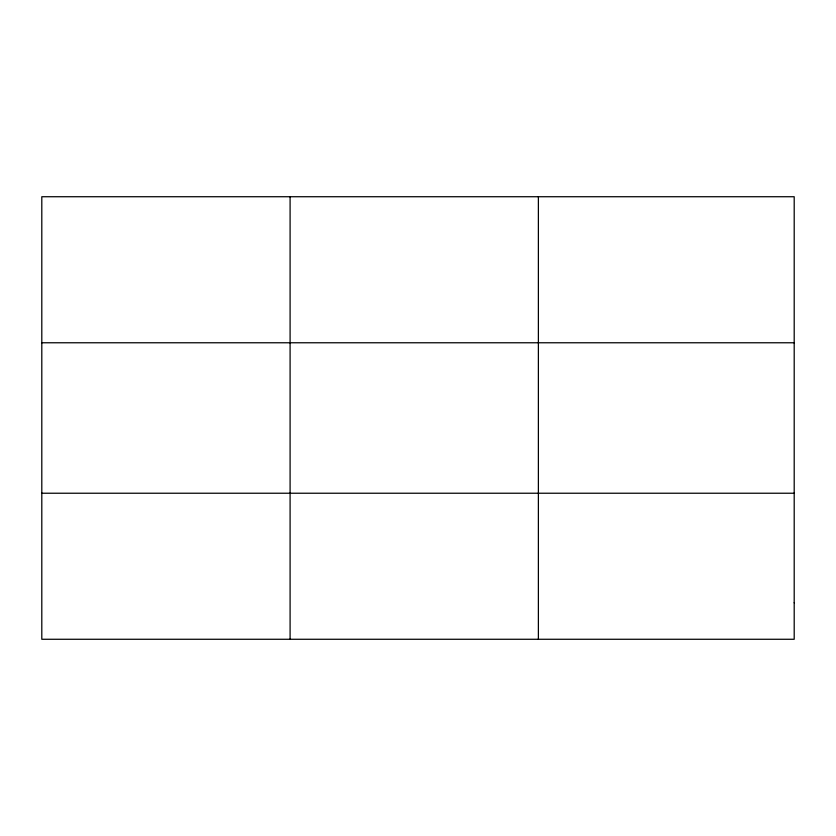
<?xml version="1.0" encoding="UTF-8"?>
<svg xmlns="http://www.w3.org/2000/svg" width="836" height="836" viewBox="0 0 836 836"><rect width="100%" height="100%" fill="white"/><g stroke="black" fill="none" stroke-linecap="round" stroke-linejoin="round"><path stroke-width="1.25" d="M290.092 196.732L290.092 639.268M538.384 196.732L538.384 639.268M41.8 342.77L794.2 342.77M41.8 493.23L794.2 493.23M794.2 602.756L794.2 639.268L41.8 639.268L41.8 196.732L794.2 196.732L794.2 602.756"/></g></svg>
